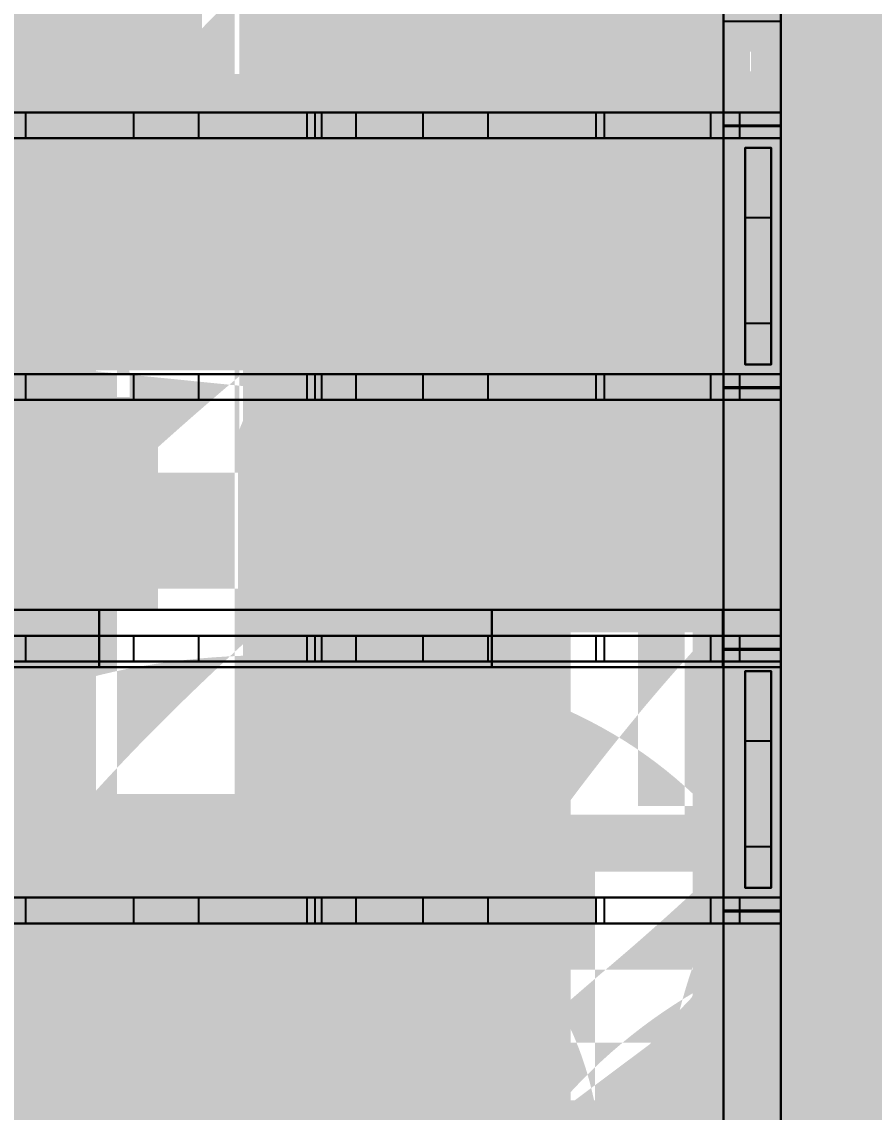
# Model space of a CAD drawing. Header units: inches. Extents: x -252 to 449, y -12 to 800.
# Drawn here: x -46.4 to 5.7, y 424.3 to 491 of the extents above; entities that cross this region are included whole.
import ezdxf

# ---------------------------------------------------------------- set-up
doc = ezdxf.new("R2010")
doc.units = ezdxf.units.IN
doc.header["$MEASUREMENT"] = 0
for name, color, linetype in [('FT2', 8, 'CONTINUOUS'), ('RT2', 7, 'CONTINUOUS'), ('W1', 5, 'CONTINUOUS'), ('W2', 5, 'CONTINUOUS')]:
    doc.layers.add(name, color=color, linetype=linetype)

msp = doc.modelspace()

# ---------------------------------------------------------------- linework, layer by layer
at = {"layer": 'FT2'}
for points in [[(-252, 483.87, 121.97), (0, 483.87, 121.97), (0, 485.45, 121.97), (-252, 485.45, 121.97)], [(-252, 485.45, 121.97), (0, 485.45, 121.97), (0, 485.45, 119.92), (-252, 485.45, 119.92)], [(-252, 485.45, 108), (0, 485.45, 108), (0, 483.87, 108), (-252, 483.87, 108)], [(-252, 485.45, 108), (-252, 485.45, 110.05), (0, 485.45, 110.05), (0, 485.45, 108)], [(-46.18, 483.87, 109.08), (-39.56, 483.87, 121.97), (-39.56, 485.45, 121.97), (-46.18, 485.45, 109.08)], [(-46.18, 485.45, 109.08), (-39.56, 485.45, 121.97), (-37.74, 485.45, 121.03), (-44.36, 485.45, 108.14)], [(-35.6, 485.45, 121.97), (-28.97, 485.45, 109.08), (-30.79, 485.45, 108.14), (-37.42, 485.45, 121.03)], [(-35.6, 483.87, 121.97), (-28.97, 483.87, 109.08), (-28.97, 485.45, 109.08), (-35.6, 485.45, 121.97)], [(-28.49, 483.87, 109.08), (-21.87, 483.87, 121.97), (-21.87, 485.45, 121.97), (-28.49, 485.45, 109.08)], [(-28.49, 485.45, 109.08), (-21.87, 485.45, 121.97), (-20.05, 485.45, 121.03), (-26.67, 485.45, 108.14)], [(-17.91, 485.45, 121.97), (-11.29, 485.45, 109.08), (-13.11, 485.45, 108.14), (-19.73, 485.45, 121.03)], [(-17.91, 483.87, 121.97), (-11.29, 483.87, 109.08), (-11.29, 485.45, 109.08), (-17.91, 485.45, 121.97)], [(-10.8, 483.87, 109.07), (-4.27, 483.87, 121.97), (-4.27, 485.45, 121.97), (-10.8, 485.45, 109.07)], [(-10.8, 485.45, 109.07), (-4.27, 485.45, 121.97), (-2.44, 485.45, 121.04), (-8.98, 485.45, 108.14)], [(0, 485.45, 108.04), (-2.05, 485.45, 108.04), (-2.05, 485.45, 121.93), (0, 485.45, 121.93)], [(0, 485.45, 108.04), (0, 485.45, 121.93), (0, 483.87, 121.93), (0, 483.87, 108.04)], [(-252, 483.87, 121.97), (-252, 483.87, 119.92), (0, 483.87, 119.92), (0, 483.87, 121.97)], [(-252, 483.87, 108), (0, 483.87, 108), (0, 483.87, 110.05), (-252, 483.87, 110.05)], [(-46.18, 483.87, 109.08), (-44.36, 483.87, 108.14), (-37.74, 483.87, 121.03), (-39.56, 483.87, 121.97)], [(-35.6, 483.87, 121.97), (-37.42, 483.87, 121.03), (-30.79, 483.87, 108.14), (-28.97, 483.87, 109.08)], [(-28.49, 483.87, 109.08), (-26.67, 483.87, 108.14), (-20.05, 483.87, 121.03), (-21.87, 483.87, 121.97)], [(-17.91, 483.87, 121.97), (-19.73, 483.87, 121.03), (-13.11, 483.87, 108.14), (-11.29, 483.87, 109.08)], [(-10.8, 483.87, 109.07), (-8.98, 483.87, 108.14), (-2.44, 483.87, 121.04), (-4.27, 483.87, 121.97)], [(0, 483.87, 108.04), (0, 483.87, 121.93), (-2.05, 483.87, 121.93), (-2.05, 483.87, 108.04)], [(-2.17, 483.28, 121.97), (-2.17, 470.04, 121.97), (-0.59, 470.04, 121.97), (-0.59, 483.28, 121.97)], [(-2.17, 483.28, 121.97), (-2.17, 483.28, 119.92), (-2.17, 470.04, 119.92), (-2.17, 470.04, 121.97)], [(-0.59, 483.28, 108), (-0.59, 470.04, 108), (-2.17, 470.04, 108), (-2.17, 483.28, 108)], [(-2.17, 483.28, 108), (-2.17, 470.04, 108), (-2.17, 470.04, 110.05), (-2.17, 483.28, 110.05)], [(-2.17, 483.28, 108.04), (-2.17, 483.28, 121.93), (-0.59, 483.28, 121.93), (-0.59, 483.28, 108.04)], [(-2.17, 483.28, 108.04), (-2.17, 481.24, 108.04), (-2.17, 481.24, 121.93), (-2.17, 483.28, 121.93)], [(-0.59, 483.28, 121.97), (-0.59, 470.04, 121.97), (-0.59, 470.04, 119.92), (-0.59, 483.28, 119.92)], [(-0.59, 483.28, 108), (-0.59, 483.28, 110.05), (-0.59, 470.04, 110.05), (-0.59, 470.04, 108)], [(-0.59, 483.28, 108.04), (-0.59, 483.28, 121.93), (-0.59, 481.24, 121.93), (-0.59, 481.24, 108.04)], [(-2.17, 479.01, 121.97), (-2.17, 480.84, 121.05), (-2.17, 474.39, 108.14), (-2.17, 472.56, 109.06)], [(-0.59, 479.01, 121.97), (-0.59, 472.56, 109.06), (-0.59, 474.39, 108.14), (-0.59, 480.84, 121.05)], [(-2.17, 479.01, 121.97), (-2.17, 472.56, 109.06), (-0.59, 472.56, 109.06), (-0.59, 479.01, 121.97)], [(-2.17, 470.04, 108.04), (-2.17, 470.04, 121.93), (-2.17, 472.09, 121.93), (-2.17, 472.09, 108.04)], [(-0.59, 470.04, 108.04), (-0.59, 472.09, 108.04), (-0.59, 472.09, 121.93), (-0.59, 470.04, 121.93)], [(-0.59, 470.04, 108.04), (-0.59, 470.04, 121.93), (-2.17, 470.04, 121.93), (-2.17, 470.04, 108.04)], [(-252, 467.87, 121.97), (0, 467.87, 121.97), (0, 469.45, 121.97), (-252, 469.45, 121.97)], [(-252, 469.45, 121.97), (0, 469.45, 121.97), (0, 469.45, 119.92), (-252, 469.45, 119.92)], [(-252, 469.45, 108), (0, 469.45, 108), (0, 467.87, 108), (-252, 467.87, 108)], [(-252, 469.45, 108), (-252, 469.45, 110.05), (0, 469.45, 110.05), (0, 469.45, 108)], [(-46.18, 467.87, 109.08), (-39.56, 467.87, 121.97), (-39.56, 469.45, 121.97), (-46.18, 469.45, 109.08)], [(-46.18, 469.45, 109.08), (-39.56, 469.45, 121.97), (-37.74, 469.45, 121.03), (-44.36, 469.45, 108.14)], [(-35.6, 469.45, 121.97), (-28.97, 469.45, 109.08), (-30.79, 469.45, 108.14), (-37.42, 469.45, 121.03)], [(-35.6, 467.87, 121.97), (-28.97, 467.87, 109.08), (-28.97, 469.45, 109.08), (-35.6, 469.45, 121.97)], [(-28.49, 467.87, 109.08), (-21.87, 467.87, 121.97), (-21.87, 469.45, 121.97), (-28.49, 469.45, 109.08)], [(-28.49, 469.45, 109.08), (-21.87, 469.45, 121.97), (-20.05, 469.45, 121.03), (-26.67, 469.45, 108.14)], [(-17.91, 469.45, 121.97), (-11.29, 469.45, 109.08), (-13.11, 469.45, 108.14), (-19.73, 469.45, 121.03)], [(-17.91, 467.87, 121.97), (-11.29, 467.87, 109.08), (-11.29, 469.45, 109.08), (-17.91, 469.45, 121.97)], [(-10.8, 467.87, 109.07), (-4.27, 467.87, 121.97), (-4.27, 469.45, 121.97), (-10.8, 469.45, 109.07)], [(-10.8, 469.45, 109.07), (-4.27, 469.45, 121.97), (-2.44, 469.45, 121.04), (-8.98, 469.45, 108.14)], [(0, 469.45, 108.04), (-2.05, 469.45, 108.04), (-2.05, 469.45, 121.93), (0, 469.45, 121.93)], [(0, 469.45, 108.04), (0, 469.45, 121.93), (0, 467.87, 121.93), (0, 467.87, 108.04)], [(-252, 467.87, 121.97), (-252, 467.87, 119.92), (0, 467.87, 119.92), (0, 467.87, 121.97)], [(-252, 467.87, 108), (0, 467.87, 108), (0, 467.87, 110.05), (-252, 467.87, 110.05)], [(-46.18, 467.87, 109.08), (-44.36, 467.87, 108.14), (-37.74, 467.87, 121.03), (-39.56, 467.87, 121.97)], [(-35.6, 467.87, 121.97), (-37.42, 467.87, 121.03), (-30.79, 467.87, 108.14), (-28.97, 467.87, 109.08)], [(-28.49, 467.87, 109.08), (-26.67, 467.87, 108.14), (-20.05, 467.87, 121.03), (-21.87, 467.87, 121.97)], [(-17.91, 467.87, 121.97), (-19.73, 467.87, 121.03), (-13.11, 467.87, 108.14), (-11.29, 467.87, 109.08)], [(-10.8, 467.87, 109.07), (-8.98, 467.87, 108.14), (-2.44, 467.87, 121.04), (-4.27, 467.87, 121.97)], [(0, 467.87, 108.04), (0, 467.87, 121.93), (-2.05, 467.87, 121.93), (-2.05, 467.87, 108.04)], [(-252, 451.87, 121.97), (0, 451.87, 121.97), (0, 453.45, 121.97), (-252, 453.45, 121.97)], [(-252, 453.45, 121.97), (0, 453.45, 121.97), (0, 453.45, 119.92), (-252, 453.45, 119.92)], [(-252, 453.45, 108), (0, 453.45, 108), (0, 451.87, 108), (-252, 451.87, 108)], [(-252, 453.45, 108), (-252, 453.45, 110.05), (0, 453.45, 110.05), (0, 453.45, 108)], [(-46.18, 451.87, 109.08), (-39.56, 451.87, 121.97), (-39.56, 453.45, 121.97), (-46.18, 453.45, 109.08)], [(-46.18, 453.45, 109.08), (-39.56, 453.45, 121.97), (-37.74, 453.45, 121.03), (-44.36, 453.45, 108.14)], [(-35.6, 453.45, 121.97), (-28.97, 453.45, 109.08), (-30.79, 453.45, 108.14), (-37.42, 453.45, 121.03)], [(-35.6, 451.87, 121.97), (-28.97, 451.87, 109.08), (-28.97, 453.45, 109.08), (-35.6, 453.45, 121.97)], [(-28.49, 451.87, 109.08), (-21.87, 451.87, 121.97), (-21.87, 453.45, 121.97), (-28.49, 453.45, 109.08)], [(-28.49, 453.45, 109.08), (-21.87, 453.45, 121.97), (-20.05, 453.45, 121.03), (-26.67, 453.45, 108.14)], [(-17.91, 453.45, 121.97), (-11.29, 453.45, 109.08), (-13.11, 453.45, 108.14), (-19.73, 453.45, 121.03)], [(-17.91, 451.87, 121.97), (-11.29, 451.87, 109.08), (-11.29, 453.45, 109.08), (-17.91, 453.45, 121.97)], [(-10.8, 451.87, 109.07), (-4.27, 451.87, 121.97), (-4.27, 453.45, 121.97), (-10.8, 453.45, 109.07)], [(-10.8, 453.45, 109.07), (-4.27, 453.45, 121.97), (-2.44, 453.45, 121.04), (-8.98, 453.45, 108.14)], [(0, 453.45, 108.04), (-2.05, 453.45, 108.04), (-2.05, 453.45, 121.93), (0, 453.45, 121.93)], [(0, 453.45, 108.04), (0, 453.45, 121.93), (0, 451.87, 121.93), (0, 451.87, 108.04)], [(-252, 451.87, 121.97), (-252, 451.87, 119.92), (0, 451.87, 119.92), (0, 451.87, 121.97)], [(-252, 451.87, 108), (0, 451.87, 108), (0, 451.87, 110.05), (-252, 451.87, 110.05)], [(-46.18, 451.87, 109.08), (-44.36, 451.87, 108.14), (-37.74, 451.87, 121.03), (-39.56, 451.87, 121.97)], [(-35.6, 451.87, 121.97), (-37.42, 451.87, 121.03), (-30.79, 451.87, 108.14), (-28.97, 451.87, 109.08)], [(-28.49, 451.87, 109.08), (-26.67, 451.87, 108.14), (-20.05, 451.87, 121.03), (-21.87, 451.87, 121.97)], [(-17.91, 451.87, 121.97), (-19.73, 451.87, 121.03), (-13.11, 451.87, 108.14), (-11.29, 451.87, 109.08)], [(-10.8, 451.87, 109.07), (-8.98, 451.87, 108.14), (-2.44, 451.87, 121.04), (-4.27, 451.87, 121.97)], [(0, 451.87, 108.04), (0, 451.87, 121.93), (-2.05, 451.87, 121.93), (-2.05, 451.87, 108.04)], [(-2.17, 451.28, 121.97), (-2.17, 438.04, 121.97), (-0.59, 438.04, 121.97), (-0.59, 451.28, 121.97)], [(-2.17, 451.28, 121.97), (-2.17, 451.28, 119.92), (-2.17, 438.04, 119.92), (-2.17, 438.04, 121.97)], [(-0.59, 451.28, 108), (-0.59, 438.04, 108), (-2.17, 438.04, 108), (-2.17, 451.28, 108)], [(-2.17, 451.28, 108), (-2.17, 438.04, 108), (-2.17, 438.04, 110.05), (-2.17, 451.28, 110.05)], [(-2.17, 451.28, 108.04), (-2.17, 451.28, 121.93), (-0.59, 451.28, 121.93), (-0.59, 451.28, 108.04)], [(-2.17, 451.28, 108.04), (-2.17, 449.24, 108.04), (-2.17, 449.24, 121.93), (-2.17, 451.28, 121.93)], [(-0.59, 451.28, 121.97), (-0.59, 438.04, 121.97), (-0.59, 438.04, 119.92), (-0.59, 451.28, 119.92)], [(-0.59, 451.28, 108), (-0.59, 451.28, 110.05), (-0.59, 438.04, 110.05), (-0.59, 438.04, 108)], [(-0.59, 451.28, 108.04), (-0.59, 451.28, 121.93), (-0.59, 449.24, 121.93), (-0.59, 449.24, 108.04)], [(-2.17, 447.01, 121.97), (-2.17, 448.84, 121.05), (-2.17, 442.39, 108.14), (-2.17, 440.56, 109.06)], [(-0.59, 447.01, 121.97), (-0.59, 440.56, 109.06), (-0.59, 442.39, 108.14), (-0.59, 448.84, 121.05)], [(-2.17, 447.01, 121.97), (-2.17, 440.56, 109.06), (-0.59, 440.56, 109.06), (-0.59, 447.01, 121.97)], [(-2.17, 438.04, 108.04), (-2.17, 438.04, 121.93), (-2.17, 440.09, 121.93), (-2.17, 440.09, 108.04)], [(-0.59, 438.04, 108.04), (-0.59, 440.09, 108.04), (-0.59, 440.09, 121.93), (-0.59, 438.04, 121.93)], [(-0.59, 438.04, 108.04), (-0.59, 438.04, 121.93), (-2.17, 438.04, 121.93), (-2.17, 438.04, 108.04)], [(-252, 435.87, 121.97), (0, 435.87, 121.97), (0, 437.45, 121.97), (-252, 437.45, 121.97)], [(-252, 437.45, 121.97), (0, 437.45, 121.97), (0, 437.45, 119.92), (-252, 437.45, 119.92)], [(-252, 437.45, 108), (0, 437.45, 108), (0, 435.87, 108), (-252, 435.87, 108)], [(-252, 437.45, 108), (-252, 437.45, 110.05), (0, 437.45, 110.05), (0, 437.45, 108)], [(-46.18, 435.87, 109.08), (-39.56, 435.87, 121.97), (-39.56, 437.45, 121.97), (-46.18, 437.45, 109.08)], [(-46.18, 437.45, 109.08), (-39.56, 437.45, 121.97), (-37.74, 437.45, 121.03), (-44.36, 437.45, 108.14)], [(-35.6, 437.45, 121.97), (-28.97, 437.45, 109.08), (-30.79, 437.45, 108.14), (-37.42, 437.45, 121.03)], [(-35.6, 435.87, 121.97), (-28.97, 435.87, 109.08), (-28.97, 437.45, 109.08), (-35.6, 437.45, 121.97)], [(-28.49, 435.87, 109.08), (-21.87, 435.87, 121.97), (-21.87, 437.45, 121.97), (-28.49, 437.45, 109.08)], [(-28.49, 437.45, 109.08), (-21.87, 437.45, 121.97), (-20.05, 437.45, 121.03), (-26.67, 437.45, 108.14)], [(-17.91, 437.45, 121.97), (-11.29, 437.45, 109.08), (-13.11, 437.45, 108.14), (-19.73, 437.45, 121.03)], [(-17.91, 435.87, 121.97), (-11.29, 435.87, 109.08), (-11.29, 437.45, 109.08), (-17.91, 437.45, 121.97)], [(-10.8, 435.87, 109.07), (-4.27, 435.87, 121.97), (-4.27, 437.45, 121.97), (-10.8, 437.45, 109.07)], [(-10.8, 437.45, 109.07), (-4.27, 437.45, 121.97), (-2.44, 437.45, 121.04), (-8.98, 437.45, 108.14)], [(0, 437.45, 108.04), (-2.05, 437.45, 108.04), (-2.05, 437.45, 121.93), (0, 437.45, 121.93)], [(0, 437.45, 108.04), (0, 437.45, 121.93), (0, 435.87, 121.93), (0, 435.87, 108.04)], [(-252, 435.87, 121.97), (-252, 435.87, 119.92), (0, 435.87, 119.92), (0, 435.87, 121.97)], [(-252, 435.87, 108), (0, 435.87, 108), (0, 435.87, 110.05), (-252, 435.87, 110.05)], [(-46.18, 435.87, 109.08), (-44.36, 435.87, 108.14), (-37.74, 435.87, 121.03), (-39.56, 435.87, 121.97)], [(-35.6, 435.87, 121.97), (-37.42, 435.87, 121.03), (-30.79, 435.87, 108.14), (-28.97, 435.87, 109.08)], [(-28.49, 435.87, 109.08), (-26.67, 435.87, 108.14), (-20.05, 435.87, 121.03), (-21.87, 435.87, 121.97)], [(-17.91, 435.87, 121.97), (-19.73, 435.87, 121.03), (-13.11, 435.87, 108.14), (-11.29, 435.87, 109.08)], [(-10.8, 435.87, 109.07), (-8.98, 435.87, 108.14), (-2.44, 435.87, 121.04), (-4.27, 435.87, 121.97)], [(0, 435.87, 108.04), (0, 435.87, 121.93), (-2.05, 435.87, 121.93), (-2.05, 435.87, 108.04)]]:
    msp.add_3dface(points, dxfattribs=at)
at = {"layer": 'RT2'}
for points in [[(0, 483.87, 229.96), (-252, 483.87, 229.96), (-252, 485.45, 229.96), (0, 485.45, 229.96)], [(0, 485.45, 229.96), (-252, 485.45, 229.96), (-252, 485.45, 232.01), (0, 485.45, 232.01)], [(0, 485.45, 234.96), (-1.17, 485.45, 233.28), (-127.17, 485.45, 321.51), (-126, 485.45, 323.19)], [(0, 485.45, 234.96), (-126, 485.45, 323.19), (-126, 483.87, 323.19), (0, 483.87, 234.96)], [(-28.07, 485.45, 254.61), (-50.54, 485.45, 231.39), (-50.54, 483.87, 231.39), (-28.07, 483.87, 254.61)], [(-28.07, 485.45, 254.61), (-26.59, 485.45, 253.19), (-49.07, 485.45, 229.96), (-50.54, 485.45, 231.39)], [(-2.5, 485.45, 231.46), (-3.89, 485.45, 229.96), (-27.38, 485.45, 251.66), (-25.99, 485.45, 253.16)], [(-2.5, 485.45, 231.46), (-25.99, 485.45, 253.16), (-25.99, 483.87, 253.16), (-2.5, 483.87, 231.46)], [(0, 485.45, 230), (-2.05, 485.45, 230), (-2.05, 485.45, 234.96), (0, 485.45, 234.96)], [(0, 485.45, 230), (0, 485.45, 234.96), (0, 483.87, 234.96), (0, 483.87, 230)], [(0, 483.87, 229.96), (0, 483.87, 232.01), (-252, 483.87, 232.01), (-252, 483.87, 229.96)], [(0, 483.87, 234.96), (-126, 483.87, 323.19), (-127.17, 483.87, 321.51), (-1.17, 483.87, 233.28)], [(-28.07, 483.87, 254.61), (-50.54, 483.87, 231.39), (-49.07, 483.87, 229.96), (-26.59, 483.87, 253.19)], [(-2.5, 483.87, 231.46), (-25.99, 483.87, 253.16), (-27.38, 483.87, 251.66), (-3.89, 483.87, 229.96)], [(0, 483.87, 230), (0, 483.87, 234.96), (-2.05, 483.87, 234.96), (-2.05, 483.87, 230)], [(0, 467.87, 229.96), (-252, 467.87, 229.96), (-252, 469.45, 229.96), (0, 469.45, 229.96)], [(0, 469.45, 229.96), (-252, 469.45, 229.96), (-252, 469.45, 232.01), (0, 469.45, 232.01)], [(0, 469.45, 234.96), (-1.17, 469.45, 233.28), (-127.17, 469.45, 321.51), (-126, 469.45, 323.19)], [(0, 469.45, 234.96), (-126, 469.45, 323.19), (-126, 467.87, 323.19), (0, 467.87, 234.96)], [(-28.07, 469.45, 254.61), (-50.54, 469.45, 231.39), (-50.54, 467.87, 231.39), (-28.07, 467.87, 254.61)], [(-28.07, 469.45, 254.61), (-26.59, 469.45, 253.19), (-49.07, 469.45, 229.96), (-50.54, 469.45, 231.39)], [(-2.5, 469.45, 231.46), (-3.89, 469.45, 229.96), (-27.38, 469.45, 251.66), (-25.99, 469.45, 253.16)], [(-2.5, 469.45, 231.46), (-25.99, 469.45, 253.16), (-25.99, 467.87, 253.16), (-2.5, 467.87, 231.46)], [(0, 469.45, 230), (-2.05, 469.45, 230), (-2.05, 469.45, 234.96), (0, 469.45, 234.96)], [(0, 469.45, 230), (0, 469.45, 234.96), (0, 467.87, 234.96), (0, 467.87, 230)], [(0, 467.87, 229.96), (0, 467.87, 232.01), (-252, 467.87, 232.01), (-252, 467.87, 229.96)], [(0, 467.87, 234.96), (-126, 467.87, 323.19), (-127.17, 467.87, 321.51), (-1.17, 467.87, 233.28)], [(-28.07, 467.87, 254.61), (-50.54, 467.87, 231.39), (-49.07, 467.87, 229.96), (-26.59, 467.87, 253.19)], [(-2.5, 467.87, 231.46), (-25.99, 467.87, 253.16), (-27.38, 467.87, 251.66), (-3.89, 467.87, 229.96)], [(0, 467.87, 230), (0, 467.87, 234.96), (-2.05, 467.87, 234.96), (-2.05, 467.87, 230)], [(0, 451.87, 229.96), (-252, 451.87, 229.96), (-252, 453.45, 229.96), (0, 453.45, 229.96)], [(0, 453.45, 229.96), (-252, 453.45, 229.96), (-252, 453.45, 232.01), (0, 453.45, 232.01)], [(0, 453.45, 234.96), (-1.17, 453.45, 233.28), (-127.17, 453.45, 321.51), (-126, 453.45, 323.19)], [(0, 453.45, 234.96), (-126, 453.45, 323.19), (-126, 451.87, 323.19), (0, 451.87, 234.96)], [(-28.07, 453.45, 254.61), (-50.54, 453.45, 231.39), (-50.54, 451.87, 231.39), (-28.07, 451.87, 254.61)], [(-28.07, 453.45, 254.61), (-26.59, 453.45, 253.19), (-49.07, 453.45, 229.96), (-50.54, 453.45, 231.39)], [(-2.5, 453.45, 231.46), (-3.89, 453.45, 229.96), (-27.38, 453.45, 251.66), (-25.99, 453.45, 253.16)], [(-2.5, 453.45, 231.46), (-25.99, 453.45, 253.16), (-25.99, 451.87, 253.16), (-2.5, 451.87, 231.46)], [(0, 453.45, 230), (-2.05, 453.45, 230), (-2.05, 453.45, 234.96), (0, 453.45, 234.96)], [(0, 453.45, 230), (0, 453.45, 234.96), (0, 451.87, 234.96), (0, 451.87, 230)], [(0, 451.87, 229.96), (0, 451.87, 232.01), (-252, 451.87, 232.01), (-252, 451.87, 229.96)], [(0, 451.87, 234.96), (-126, 451.87, 323.19), (-127.17, 451.87, 321.51), (-1.17, 451.87, 233.28)], [(-28.07, 451.87, 254.61), (-50.54, 451.87, 231.39), (-49.07, 451.87, 229.96), (-26.59, 451.87, 253.19)], [(-2.5, 451.87, 231.46), (-25.99, 451.87, 253.16), (-27.38, 451.87, 251.66), (-3.89, 451.87, 229.96)], [(0, 451.87, 230), (0, 451.87, 234.96), (-2.05, 451.87, 234.96), (-2.05, 451.87, 230)], [(0, 435.87, 229.96), (-252, 435.87, 229.96), (-252, 437.45, 229.96), (0, 437.45, 229.96)], [(0, 437.45, 229.96), (-252, 437.45, 229.96), (-252, 437.45, 232.01), (0, 437.45, 232.01)], [(0, 437.45, 234.96), (-1.17, 437.45, 233.28), (-127.17, 437.45, 321.51), (-126, 437.45, 323.19)], [(0, 437.45, 234.96), (-126, 437.45, 323.19), (-126, 435.87, 323.19), (0, 435.87, 234.96)], [(-28.07, 437.45, 254.61), (-50.54, 437.45, 231.39), (-50.54, 435.87, 231.39), (-28.07, 435.87, 254.61)], [(-28.07, 437.45, 254.61), (-26.59, 437.45, 253.19), (-49.07, 437.45, 229.96), (-50.54, 437.45, 231.39)], [(-2.5, 437.45, 231.46), (-3.89, 437.45, 229.96), (-27.38, 437.45, 251.66), (-25.99, 437.45, 253.16)], [(-2.5, 437.45, 231.46), (-25.99, 437.45, 253.16), (-25.99, 435.87, 253.16), (-2.5, 435.87, 231.46)], [(0, 437.45, 230), (-2.05, 437.45, 230), (-2.05, 437.45, 234.96), (0, 437.45, 234.96)], [(0, 437.45, 230), (0, 437.45, 234.96), (0, 435.87, 234.96), (0, 435.87, 230)], [(0, 435.87, 229.96), (0, 435.87, 232.01), (-252, 435.87, 232.01), (-252, 435.87, 229.96)], [(0, 435.87, 234.96), (-126, 435.87, 323.19), (-127.17, 435.87, 321.51), (-1.17, 435.87, 233.28)], [(-28.07, 435.87, 254.61), (-50.54, 435.87, 231.39), (-49.07, 435.87, 229.96), (-26.59, 435.87, 253.19)], [(-2.5, 435.87, 231.46), (-25.99, 435.87, 253.16), (-27.38, 435.87, 251.66), (-3.89, 435.87, 229.96)], [(0, 435.87, 230), (0, 435.87, 234.96), (-2.05, 435.87, 234.96), (-2.05, 435.87, 230)]]:
    msp.add_3dface(points, dxfattribs=at)
at = {"layer": 'W1'}
for points in [[(0, 500.6), (0, 377.59), (-3.5, 377.59), (-3.5, 500.6)], [(-3.5, 377.59, 1.46), (-3.5, 500.6, 1.46), (-3.5, 500.6), (-3.5, 377.59)], [(0, 377.59, 108), (0, 500.6, 108), (-3.5, 500.6, 108), (-3.5, 377.59, 108)], [(-3.5, 500.6, 106.54), (-3.5, 377.59, 106.54), (-3.5, 377.59, 108), (-3.5, 500.6, 108)], [(0, 500.6, 1.46), (0, 377.59, 1.46), (0, 377.59), (0, 500.6)], [(0, 377.59, 106.54), (0, 500.6, 106.54), (0, 500.6, 108), (0, 377.59, 108)], [(0, 484.66, 48.74), (0, 494.49, 48.74), (-3.5, 494.49, 48.74), (-3.5, 484.66, 48.74)], [(-3.5, 494.49, 47.28), (-3.5, 484.66, 47.28), (-3.5, 484.66, 48.74), (-3.5, 494.49, 48.74)], [(0, 484.66, 96.81), (0, 494.49, 96.81), (-3.5, 494.49, 96.81), (-3.5, 484.66, 96.81)], [(-3.5, 494.49, 95.35), (-3.5, 484.66, 95.35), (-3.5, 484.66, 96.81), (-3.5, 494.49, 96.81)], [(0, 484.66, 47.28), (0, 494.49, 47.28), (0, 494.49, 48.74), (0, 484.66, 48.74)], [(0, 484.66, 95.35), (0, 494.49, 95.35), (0, 494.49, 96.81), (0, 484.66, 96.81)], [(-3.5, 486.12, 108), (-3.5, 486.12), (-3.5, 484.66), (-3.5, 484.66, 108)], [(0, 486.12), (0, 486.12, 108), (0, 484.66, 108), (0, 484.66)], [(0, 484.66), (0, 484.66, 108), (-3.5, 484.66, 108), (-3.5, 484.66)], [(0, 484.6, 108), (0, 484.6), (-3.5, 484.6), (-3.5, 484.6, 108)], [(-3.5, 483.14), (-3.5, 483.14, 108), (-3.5, 484.6, 108), (-3.5, 484.6)], [(0, 468.66, 48.74), (0, 484.6, 48.74), (-3.5, 484.6, 48.74), (-3.5, 468.66, 48.74)], [(-3.5, 484.6, 47.28), (-3.5, 468.66, 47.28), (-3.5, 468.66, 48.74), (-3.5, 484.6, 48.74)], [(0, 468.66, 96.81), (0, 484.6, 96.81), (-3.5, 484.6, 96.81), (-3.5, 468.66, 96.81)], [(-3.5, 484.6, 95.35), (-3.5, 468.66, 95.35), (-3.5, 468.66, 96.81), (-3.5, 484.6, 96.81)], [(0, 483.14, 108), (0, 483.14), (0, 484.6), (0, 484.6, 108)], [(0, 468.66, 47.28), (0, 484.6, 47.28), (0, 484.6, 48.74), (0, 468.66, 48.74)], [(0, 468.66, 95.35), (0, 484.6, 95.35), (0, 484.6, 96.81), (0, 468.66, 96.81)], [(-3.5, 470.12, 108), (-3.5, 470.12), (-3.5, 468.66), (-3.5, 468.66, 108)], [(0, 470.12), (0, 470.12, 108), (0, 468.66, 108), (0, 468.66)], [(0, 468.66), (0, 468.66, 108), (-3.5, 468.66, 108), (-3.5, 468.66)], [(0, 468.6, 108), (0, 468.6), (-3.5, 468.6), (-3.5, 468.6, 108)], [(-3.5, 467.14), (-3.5, 467.14, 108), (-3.5, 468.6, 108), (-3.5, 468.6)], [(0, 452.66, 48.74), (0, 468.6, 48.74), (-3.5, 468.6, 48.74), (-3.5, 452.66, 48.74)], [(-3.5, 468.6, 47.28), (-3.5, 452.66, 47.28), (-3.5, 452.66, 48.74), (-3.5, 468.6, 48.74)], [(0, 452.66, 96.81), (0, 468.6, 96.81), (-3.5, 468.6, 96.81), (-3.5, 452.66, 96.81)], [(-3.5, 468.6, 95.35), (-3.5, 452.66, 95.35), (-3.5, 452.66, 96.81), (-3.5, 468.6, 96.81)], [(0, 467.14, 108), (0, 467.14), (0, 468.6), (0, 468.6, 108)], [(0, 452.66, 47.28), (0, 468.6, 47.28), (0, 468.6, 48.74), (0, 452.66, 48.74)], [(0, 452.66, 95.35), (0, 468.6, 95.35), (0, 468.6, 96.81), (0, 452.66, 96.81)], [(-3.5, 454.12, 108), (-3.5, 454.12), (-3.5, 452.66), (-3.5, 452.66, 108)], [(0, 454.12), (0, 454.12, 108), (0, 452.66, 108), (0, 452.66)], [(0, 452.66), (0, 452.66, 108), (-3.5, 452.66, 108), (-3.5, 452.66)], [(0, 452.6, 108), (0, 452.6), (-3.5, 452.6), (-3.5, 452.6, 108)], [(-3.5, 451.14), (-3.5, 451.14, 108), (-3.5, 452.6, 108), (-3.5, 452.6)], [(0, 436.66, 48.74), (0, 452.6, 48.74), (-3.5, 452.6, 48.74), (-3.5, 436.66, 48.74)], [(-3.5, 452.6, 47.28), (-3.5, 436.66, 47.28), (-3.5, 436.66, 48.74), (-3.5, 452.6, 48.74)], [(0, 436.66, 96.81), (0, 452.6, 96.81), (-3.5, 452.6, 96.81), (-3.5, 436.66, 96.81)], [(-3.5, 452.6, 95.35), (-3.5, 436.66, 95.35), (-3.5, 436.66, 96.81), (-3.5, 452.6, 96.81)], [(0, 451.14, 108), (0, 451.14), (0, 452.6), (0, 452.6, 108)], [(0, 436.66, 47.28), (0, 452.6, 47.28), (0, 452.6, 48.74), (0, 436.66, 48.74)], [(0, 436.66, 95.35), (0, 452.6, 95.35), (0, 452.6, 96.81), (0, 436.66, 96.81)], [(-3.5, 438.12, 108), (-3.5, 438.12), (-3.5, 436.66), (-3.5, 436.66, 108)], [(0, 438.12), (0, 438.12, 108), (0, 436.66, 108), (0, 436.66)], [(0, 436.66), (0, 436.66, 108), (-3.5, 436.66, 108), (-3.5, 436.66)], [(0, 436.6, 108), (0, 436.6), (-3.5, 436.6), (-3.5, 436.6, 108)], [(-3.5, 435.14), (-3.5, 435.14, 108), (-3.5, 436.6, 108), (-3.5, 436.6)], [(0, 420.66, 48.74), (0, 436.6, 48.74), (-3.5, 436.6, 48.74), (-3.5, 420.66, 48.74)], [(-3.5, 436.6, 47.28), (-3.5, 420.66, 47.28), (-3.5, 420.66, 48.74), (-3.5, 436.6, 48.74)], [(0, 420.66, 96.81), (0, 436.6, 96.81), (-3.5, 436.6, 96.81), (-3.5, 420.66, 96.81)], [(-3.5, 436.6, 95.35), (-3.5, 420.66, 95.35), (-3.5, 420.66, 96.81), (-3.5, 436.6, 96.81)], [(0, 435.14, 108), (0, 435.14), (0, 436.6), (0, 436.6, 108)], [(0, 420.66, 47.28), (0, 436.6, 47.28), (0, 436.6, 48.74), (0, 420.66, 48.74)], [(0, 420.66, 95.35), (0, 436.6, 95.35), (0, 436.6, 96.81), (0, 420.66, 96.81)]]:
    msp.add_3dface(points, dxfattribs=at)
at = {"layer": 'W2'}
for points in [[(0, 548.66, 121.97), (0, 420.72, 121.97), (-3.5, 420.72, 121.97), (-3.5, 548.66, 121.97)], [(-3.5, 420.72, 123.43), (-3.5, 548.66, 123.43), (-3.5, 548.66, 121.97), (-3.5, 420.72, 121.97)], [(0, 420.72, 229.97), (0, 548.66, 229.97), (-3.5, 548.66, 229.97), (-3.5, 420.72, 229.97)], [(-3.5, 548.66, 228.51), (-3.5, 420.72, 228.51), (-3.5, 420.72, 229.97), (-3.5, 548.66, 229.97)], [(0, 548.66, 123.43), (0, 420.72, 123.43), (0, 420.72, 121.97), (0, 548.66, 121.97)], [(0, 420.72, 228.51), (0, 548.66, 228.51), (0, 548.66, 229.97), (0, 420.72, 229.97)], [(-3.5, 489.55, 121.97), (-3.5, 489.55, 229.97), (-3.5, 491.01, 229.97), (-3.5, 491.01, 121.97)], [(0, 484.66, 170.72), (0, 491.01, 170.72), (-3.5, 491.01, 170.72), (-3.5, 484.66, 170.72)], [(-3.5, 491.01, 169.26), (-3.5, 484.66, 169.26), (-3.5, 484.66, 170.72), (-3.5, 491.01, 170.72)], [(0, 484.66, 218.75), (0, 491.01, 218.75), (-3.5, 491.01, 218.75), (-3.5, 484.66, 218.75)], [(-3.5, 491.01, 217.29), (-3.5, 484.66, 217.29), (-3.5, 484.66, 218.75), (-3.5, 491.01, 218.75)], [(0, 489.55, 229.97), (0, 489.55, 121.97), (0, 491.01, 121.97), (0, 491.01, 229.97)], [(0, 484.66, 169.26), (0, 491.01, 169.26), (0, 491.01, 170.72), (0, 484.66, 170.72)], [(0, 484.66, 217.29), (0, 491.01, 217.29), (0, 491.01, 218.75), (0, 484.66, 218.75)], [(0, 484.66, 229.97), (0, 484.66, 121.97), (-3.5, 484.66, 121.97), (-3.5, 484.66, 229.97)], [(-3.5, 483.2, 121.97), (-3.5, 483.2, 229.97), (-3.5, 484.66, 229.97), (-3.5, 484.66, 121.97)], [(0, 468.66, 170.72), (0, 484.66, 170.72), (-3.5, 484.66, 170.72), (-3.5, 468.66, 170.72)], [(-3.5, 484.66, 169.26), (-3.5, 468.66, 169.26), (-3.5, 468.66, 170.72), (-3.5, 484.66, 170.72)], [(0, 468.66, 218.75), (0, 484.66, 218.75), (-3.5, 484.66, 218.75), (-3.5, 468.66, 218.75)], [(-3.5, 484.66, 217.29), (-3.5, 468.66, 217.29), (-3.5, 468.66, 218.75), (-3.5, 484.66, 218.75)], [(0, 483.2, 229.97), (0, 483.2, 121.97), (0, 484.66, 121.97), (0, 484.66, 229.97)], [(0, 468.66, 169.26), (0, 484.66, 169.26), (0, 484.66, 170.72), (0, 468.66, 170.72)], [(0, 468.66, 217.29), (0, 484.66, 217.29), (0, 484.66, 218.75), (0, 468.66, 218.75)], [(0, 468.66, 229.97), (0, 468.66, 121.97), (-3.5, 468.66, 121.97), (-3.5, 468.66, 229.97)], [(-3.5, 467.2, 121.97), (-3.5, 467.2, 229.97), (-3.5, 468.66, 229.97), (-3.5, 468.66, 121.97)], [(0, 455.03, 170.72), (0, 468.66, 170.72), (-3.5, 468.66, 170.72), (-3.5, 455.03, 170.72)], [(-3.5, 468.66, 169.26), (-3.5, 455.03, 169.26), (-3.5, 455.03, 170.72), (-3.5, 468.66, 170.72)], [(0, 455.03, 218.75), (0, 468.66, 218.75), (-3.5, 468.66, 218.75), (-3.5, 455.03, 218.75)], [(-3.5, 468.66, 217.29), (-3.5, 455.03, 217.29), (-3.5, 455.03, 218.75), (-3.5, 468.66, 218.75)], [(0, 467.2, 229.97), (0, 467.2, 121.97), (0, 468.66, 121.97), (0, 468.66, 229.97)], [(0, 455.03, 169.26), (0, 468.66, 169.26), (0, 468.66, 170.72), (0, 455.03, 170.72)], [(0, 455.03, 217.29), (0, 468.66, 217.29), (0, 468.66, 218.75), (0, 455.03, 218.75)], [(-3.5, 456.49, 229.97), (-3.5, 456.49, 121.97), (-3.5, 455.03, 121.97), (-3.5, 455.03, 229.97)], [(0, 456.49, 121.97), (0, 456.49, 229.97), (0, 455.03, 229.97), (0, 455.03, 121.97)], [(-89, 455.03, 121.97), (-3.54, 455.03, 121.97), (-3.54, 451.53, 121.97), (-89, 451.53, 121.97)], [(-89, 455.03, 123.43), (-3.54, 455.03, 123.43), (-3.54, 455.03, 121.97), (-89, 455.03, 121.97)], [(-3.54, 455.03, 229.97), (-89, 455.03, 229.97), (-89, 451.53, 229.97), (-3.54, 451.53, 229.97)], [(-3.54, 455.03, 228.51), (-89, 455.03, 228.51), (-89, 455.03, 229.97), (-3.54, 455.03, 229.97)], [(-41.68, 455.03, 170.71), (-63.53, 455.03, 170.71), (-63.53, 451.53, 170.71), (-41.68, 451.53, 170.71)], [(-41.68, 455.03, 169.25), (-63.53, 455.03, 169.25), (-63.53, 455.03, 170.71), (-41.68, 455.03, 170.71)], [(-41.68, 455.03, 218.74), (-63.53, 455.03, 218.74), (-63.53, 451.53, 218.74), (-41.68, 451.53, 218.74)], [(-41.68, 455.03, 217.28), (-63.53, 455.03, 217.28), (-63.53, 455.03, 218.74), (-41.68, 455.03, 218.74)], [(-41.68, 455.03, 229.97), (-41.68, 455.03, 121.97), (-41.68, 451.53, 121.97), (-41.68, 451.53, 229.97)], [(-40.22, 455.03, 229.97), (-40.22, 455.03, 121.97), (-41.68, 455.03, 121.97), (-41.68, 455.03, 229.97)], [(-17.66, 455.03, 170.71), (-41.68, 455.03, 170.71), (-41.68, 451.53, 170.71), (-17.66, 451.53, 170.71)], [(-17.66, 455.03, 169.25), (-41.68, 455.03, 169.25), (-41.68, 455.03, 170.71), (-17.66, 455.03, 170.71)], [(-17.66, 455.03, 218.74), (-41.68, 455.03, 218.74), (-41.68, 451.53, 218.74), (-17.66, 451.53, 218.74)], [(-17.66, 455.03, 217.28), (-41.68, 455.03, 217.28), (-41.68, 455.03, 218.74), (-17.66, 455.03, 218.74)], [(-17.66, 455.03, 229.97), (-17.66, 455.03, 121.97), (-17.66, 451.53, 121.97), (-17.66, 451.53, 229.97)], [(-16.21, 455.03, 229.97), (-16.21, 455.03, 121.97), (-17.66, 455.03, 121.97), (-17.66, 455.03, 229.97)], [(-3.54, 455.03, 170.71), (-17.66, 455.03, 170.71), (-17.66, 451.53, 170.71), (-3.54, 451.53, 170.71)], [(-3.54, 455.03, 169.25), (-17.66, 455.03, 169.25), (-17.66, 455.03, 170.71), (-3.54, 455.03, 170.71)], [(-3.54, 455.03, 218.74), (-17.66, 455.03, 218.74), (-17.66, 451.53, 218.74), (-3.54, 451.53, 218.74)], [(-3.54, 455.03, 217.28), (-17.66, 455.03, 217.28), (-17.66, 455.03, 218.74), (-3.54, 455.03, 218.74)], [(-5, 455.03, 121.97), (-5, 455.03, 229.97), (-3.54, 455.03, 229.97), (-3.54, 455.03, 121.97)], [(-3.54, 455.03, 121.97), (-3.54, 455.03, 229.97), (-3.54, 451.53, 229.97), (-3.54, 451.53, 121.97)], [(0, 455.03, 121.97), (0, 455.03, 229.97), (-3.5, 455.03, 229.97), (-3.5, 455.03, 121.97)], [(0, 451.53, 170.72), (0, 455.03, 170.72), (-3.5, 455.03, 170.72), (-3.5, 451.53, 170.72)], [(-3.5, 455.03, 169.26), (-3.5, 451.53, 169.26), (-3.5, 451.53, 170.72), (-3.5, 455.03, 170.72)], [(0, 451.53, 218.75), (0, 455.03, 218.75), (-3.5, 455.03, 218.75), (-3.5, 451.53, 218.75)], [(-3.5, 455.03, 217.29), (-3.5, 451.53, 217.29), (-3.5, 451.53, 218.75), (-3.5, 455.03, 218.75)], [(0, 451.53, 169.26), (0, 455.03, 169.26), (0, 455.03, 170.72), (0, 451.53, 170.72)], [(0, 451.53, 217.29), (0, 455.03, 217.29), (0, 455.03, 218.75), (0, 451.53, 218.75)], [(-3.54, 451.53, 123.43), (-89, 451.53, 123.43), (-89, 451.53, 121.97), (-3.54, 451.53, 121.97)], [(-89, 451.53, 228.51), (-3.54, 451.53, 228.51), (-3.54, 451.53, 229.97), (-89, 451.53, 229.97)], [(-3.54, 451.53, 229.97), (-89, 451.53, 121.97), (-87.49, 451.53, 121.97), (-2.03, 451.53, 229.97)], [(-89, 451.53, 229.97), (-3.54, 451.53, 121.97), (-2.03, 451.53, 121.97), (-87.49, 451.53, 229.97)], [(-63.53, 451.53, 169.25), (-41.68, 451.53, 169.25), (-41.68, 451.53, 170.71), (-63.53, 451.53, 170.71)], [(-63.53, 451.53, 217.28), (-41.68, 451.53, 217.28), (-41.68, 451.53, 218.74), (-63.53, 451.53, 218.74)], [(-40.22, 451.53, 121.97), (-40.22, 451.53, 229.97), (-41.68, 451.53, 229.97), (-41.68, 451.53, 121.97)], [(-41.68, 451.53, 169.25), (-17.66, 451.53, 169.25), (-17.66, 451.53, 170.71), (-41.68, 451.53, 170.71)], [(-41.68, 451.53, 217.28), (-17.66, 451.53, 217.28), (-17.66, 451.53, 218.74), (-41.68, 451.53, 218.74)], [(-16.21, 451.53, 121.97), (-16.21, 451.53, 229.97), (-17.66, 451.53, 229.97), (-17.66, 451.53, 121.97)], [(-17.66, 451.53, 169.25), (-3.54, 451.53, 169.25), (-3.54, 451.53, 170.71), (-17.66, 451.53, 170.71)], [(-17.66, 451.53, 217.28), (-3.54, 451.53, 217.28), (-3.54, 451.53, 218.74), (-17.66, 451.53, 218.74)], [(-5, 451.53, 229.97), (-5, 451.53, 121.97), (-3.54, 451.53, 121.97), (-3.54, 451.53, 229.97)], [(0, 451.53, 229.97), (0, 451.53, 121.97), (-3.5, 451.53, 121.97), (-3.5, 451.53, 229.97)], [(-3.5, 450.07, 121.97), (-3.5, 450.07, 229.97), (-3.5, 451.53, 229.97), (-3.5, 451.53, 121.97)], [(0, 436.66, 170.72), (0, 451.53, 170.72), (-3.5, 451.53, 170.72), (-3.5, 436.66, 170.72)], [(-3.5, 451.53, 169.26), (-3.5, 436.66, 169.26), (-3.5, 436.66, 170.72), (-3.5, 451.53, 170.72)], [(0, 436.66, 218.75), (0, 451.53, 218.75), (-3.5, 451.53, 218.75), (-3.5, 436.66, 218.75)], [(-3.5, 451.53, 217.29), (-3.5, 436.66, 217.29), (-3.5, 436.66, 218.75), (-3.5, 451.53, 218.75)], [(0, 450.07, 229.97), (0, 450.07, 121.97), (0, 451.53, 121.97), (0, 451.53, 229.97)], [(0, 436.66, 169.26), (0, 451.53, 169.26), (0, 451.53, 170.72), (0, 436.66, 170.72)], [(0, 436.66, 217.29), (0, 451.53, 217.29), (0, 451.53, 218.75), (0, 436.66, 218.75)], [(0, 436.66, 229.97), (0, 436.66, 121.97), (-3.5, 436.66, 121.97), (-3.5, 436.66, 229.97)], [(-3.5, 435.2, 121.97), (-3.5, 435.2, 229.97), (-3.5, 436.66, 229.97), (-3.5, 436.66, 121.97)], [(0, 420.72, 170.72), (0, 436.66, 170.72), (-3.5, 436.66, 170.72), (-3.5, 420.72, 170.72)], [(-3.5, 436.66, 169.26), (-3.5, 420.72, 169.26), (-3.5, 420.72, 170.72), (-3.5, 436.66, 170.72)], [(0, 420.72, 218.75), (0, 436.66, 218.75), (-3.5, 436.66, 218.75), (-3.5, 420.72, 218.75)], [(-3.5, 436.66, 217.29), (-3.5, 420.72, 217.29), (-3.5, 420.72, 218.75), (-3.5, 436.66, 218.75)], [(0, 435.2, 229.97), (0, 435.2, 121.97), (0, 436.66, 121.97), (0, 436.66, 229.97)], [(0, 420.72, 169.26), (0, 436.66, 169.26), (0, 436.66, 170.72), (0, 420.72, 170.72)], [(0, 420.72, 217.29), (0, 436.66, 217.29), (0, 436.66, 218.75), (0, 420.72, 218.75)]]:
    msp.add_3dface(points, dxfattribs=at)

# ---------------------------------------------------------------- texts
at = {"layer": 'C2t'}
for s, p in [('C12', (-16.83, 345.84, 115.81)), ('C15', (-29.51, 324.02, 107.44)), ('C13', (-24.51, 314.03, 99.19)), ('C2', (-24.51, 304.03, 90.81))]:
    msp.add_text(s, height=120, dxfattribs=at).set_placement(p)
at = {"layer": 'W1t'}
for s, p in [('L1F11', (-248.5, 452.77, 111.94)), ('L1F16', (-224.53, 405.03, 111.94)), ('L1F33', (-14.99, 377.51, 111.94)), ('L1F17', (-197.05, 364.8, 111.94)), ('L1F15', (-248.5, 362.97, 111.94)), ('L1F34', (-40.98, 359.46, 111.94)), ('L1F18', (-192.01, 324.54, 111.94)), ('L1F35', (-55.53, 323.78, 111.93)), ('L1F37', (-50.56, 319.03, 99.19)), ('L1F36', (-24.53, 319.03, 99.19)), ('L1F20', (-132.01, 313.54, 111.94)), ('L1F40', (-45.53, 307.22, 111.94))]:
    msp.add_text(s, height=120, dxfattribs=at).set_placement(p)
at = {"layer": 'W2t'}
for s, p in [('L2F21', (-248.5, 484.71, 233.91)), ('L2F29', (-78.04, 474.51, 233.91)), ('L2F27', (-63.53, 473.02, 233.91)), ('L2F31', (-208.5, 455.03, 233.91)), ('L2F30', (-130.51, 455.03, 233.91)), ('L2F28', (-46.27, 455.03, 233.91)), ('L2F36', (-106.04, 443.04, 233.91)), ('L2F32', (-212.49, 442.51, 233.91)), ('L2F33', (-232.25, 437.03, 233.91)), ('L2F34', (-165.01, 415.54, 233.91)), ('L2F35', (-119.53, 415.52, 233.91)), ('L2F38', (-208.51, 379.51, 233.91)), ('L2F37', (-142.31, 379.51, 233.91)), ('L2F39', (-61.53, 379.51, 233.91)), ('L2F20', (-248.5, 356.71, 233.91)), ('L2F42', (-105.25, 333.99, 233.91)), ('L2F40', (-165.01, 330.48, 233.91)), ('L2F46', (-96.01, 316.5, 233.91)), ('L2F45', (-72.52, 316.51, 233.91)), ('L2F43', (-45.53, 316.5, 233.91)), ('L2F47', (-119.53, 314.73, 233.91)), ('L2F41', (-208.51, 313.03, 233.91))]:
    msp.add_text(s, height=120, dxfattribs=at).set_placement(p)

doc.saveas('drawing.dxf')
